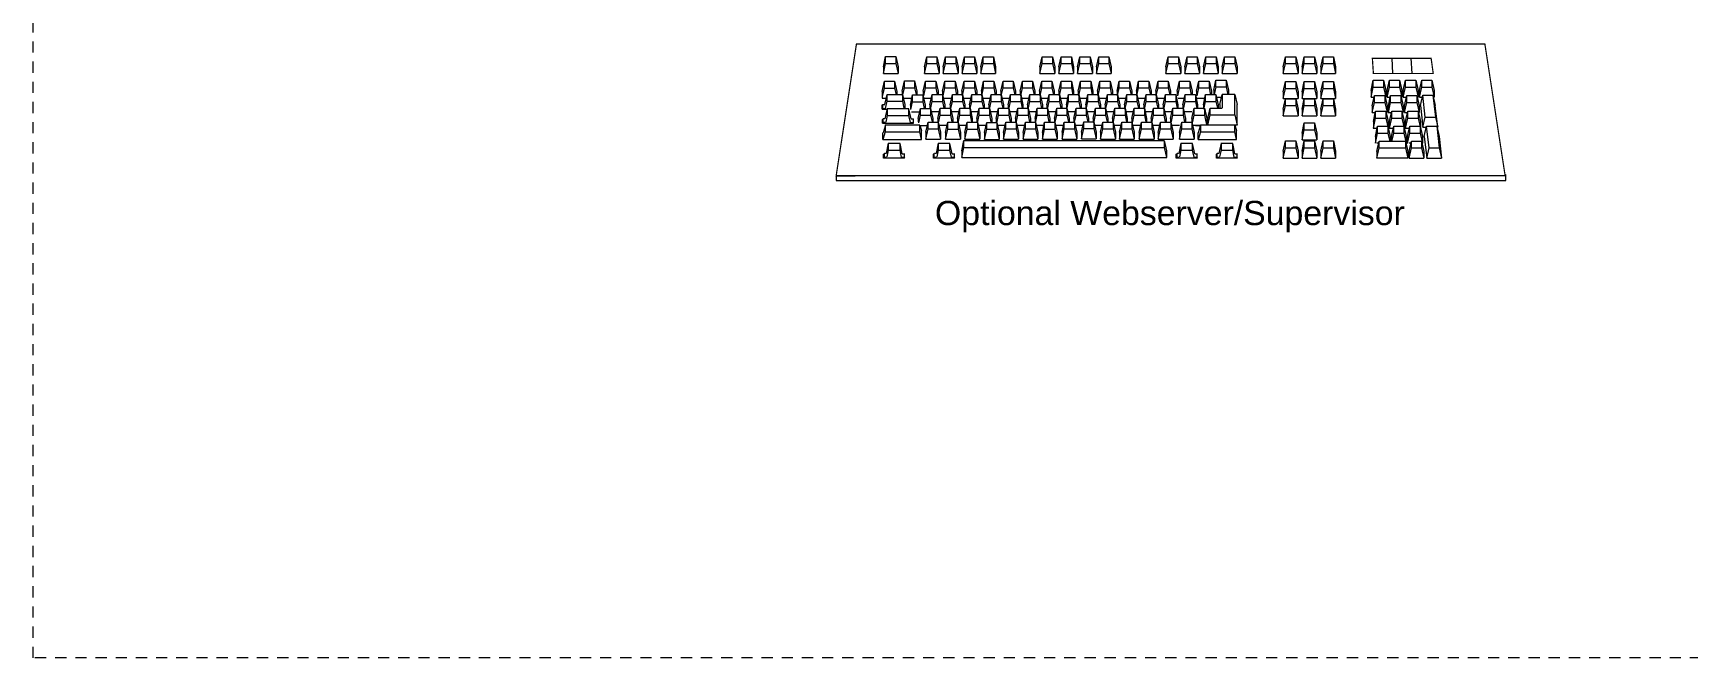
# Model space of a CAD drawing. Header units: inches. Extents: x -60 to 2005, y -577 to 104.
# Drawn here: x 1441.45 to 1459.9, y 17.52 to 24.49 of the extents above; entities that cross this region are included whole.
import ezdxf

# ---------------------------------------------------------------- set-up
doc = ezdxf.new("R2010")
doc.units = ezdxf.units.IN
doc.header["$MEASUREMENT"] = 0
doc.linetypes.add('HIDDEN2', pattern=[0.1875, 0.125, -0.0625])
doc.layers.get('0').update_dxf_attribs({"lineweight": 5})
doc.styles.add('ARIAL', font='arial.ttf')

# ---------------------------------------------------------------- blocks, each defined once
blk = doc.blocks.new('KEY', base_point=(9.745, 4.271))
for p, q in [((9.745, 4.391), (9.785, 4.571)), ((9.745, 4.391), (9.745, 4.332)), ((9.754, 4.314), (9.785, 4.451)), ((9.785, 4.571), (9.965, 4.571)), ((9.785, 4.451), (9.785, 4.571)), ((9.785, 4.451), (9.965, 4.451)), ((9.965, 4.571), (9.965, 4.451)), ((9.965, 4.571), (10.005, 4.391)), ((9.965, 4.451), (9.991, 4.332)), ((10.005, 4.391), (10.005, 4.332)), ((9.764, 4.271), (9.901, 4.271))]:
    blk.add_line(p, q)
blk = doc.blocks.new('KEY3', base_point=(12.38, 4.268))
for p, q in [((12.381, 4.363), (12.421, 4.543)), ((12.381, 4.243), (12.421, 4.423)), ((12.421, 4.423), (12.421, 4.543)), ((12.421, 4.543), (12.601, 4.543)), ((12.421, 4.423), (12.601, 4.423)), ((12.601, 4.543), (12.641, 4.363)), ((12.601, 4.543), (12.601, 4.423)), ((12.601, 4.423), (12.641, 4.243)), ((12.381, 4.363), (12.381, 4.243)), ((12.381, 4.243), (12.641, 4.243)), ((12.641, 4.363), (12.641, 4.243))]:
    blk.add_line(p, q)
blk = doc.blocks.new('*X150')
at = {"color": 0}
for p, q in [((22.75, 3.5), (22.75, 3.5)), ((22.78125, 3.3125), (22.78125, 3.3125)), ((22.8125, 3.125), (22.8125, 3.125))]:
    blk.add_line(p, q, dxfattribs=at)
blk = doc.blocks.new('*X149')
at = {"color": 0}
for p, q in [((22.84375, 2.8125), (22.84375, 2.8125)), ((22.875, 2.625), (22.875, 2.625)), ((22.875, 2.5), (22.875, 2.5)), ((22.90625, 2.3125), (22.90625, 2.3125))]:
    blk.add_line(p, q, dxfattribs=at)

msp = doc.modelspace()

# ---------------------------------------------------------------- linework, layer by layer
for p, q in [((1450.933, 24.109), (1450.958, 24.223)), ((1450.958, 24.223), (1451.072, 24.223)), ((1450.958, 24.147), (1450.958, 24.223)), ((1451.072, 24.223), (1451.098, 24.109)), ((1451.072, 24.223), (1451.072, 24.147)), ((1451.392, 24.109), (1451.417, 24.222)), ((1451.417, 24.222), (1451.531, 24.222)), ((1451.417, 24.147), (1451.417, 24.222)), ((1451.531, 24.222), (1451.556, 24.109)), ((1451.531, 24.222), (1451.531, 24.147)), ((1451.601, 24.109), (1451.627, 24.222)), ((1451.627, 24.222), (1451.741, 24.222)), ((1451.627, 24.147), (1451.627, 24.222)), ((1451.741, 24.222), (1451.766, 24.109)), ((1451.741, 24.222), (1451.741, 24.147)), ((1451.811, 24.109), (1451.836, 24.222)), ((1451.836, 24.222), (1451.95, 24.222)), ((1451.836, 24.147), (1451.836, 24.222)), ((1451.95, 24.222), (1451.975, 24.109)), ((1451.95, 24.222), (1451.95, 24.147)), ((1452.02, 24.109), (1452.046, 24.222)), ((1452.046, 24.222), (1452.16, 24.222)), ((1452.046, 24.147), (1452.046, 24.222)), ((1452.16, 24.222), (1452.185, 24.109)), ((1452.16, 24.222), (1452.16, 24.147)), ((1452.679, 24.109), (1452.705, 24.222)), ((1452.705, 24.222), (1452.818, 24.222)), ((1452.705, 24.147), (1452.705, 24.222)), ((1452.818, 24.222), (1452.844, 24.109)), ((1452.818, 24.222), (1452.818, 24.147)), ((1452.89, 24.109), (1452.915, 24.222)), ((1452.915, 24.222), (1453.029, 24.222)), ((1452.915, 24.147), (1452.915, 24.222)), ((1453.029, 24.222), (1453.029, 24.147)), ((1453.029, 24.222), (1453.054, 24.109)), ((1453.099, 24.109), (1453.125, 24.222)), ((1453.125, 24.222), (1453.238, 24.222)), ((1453.125, 24.147), (1453.125, 24.222)), ((1453.238, 24.222), (1453.238, 24.147)), ((1453.238, 24.222), (1453.264, 24.109)), ((1453.309, 24.109), (1453.334, 24.222)), ((1453.334, 24.222), (1453.448, 24.222)), ((1453.334, 24.147), (1453.334, 24.222)), ((1453.448, 24.222), (1453.448, 24.147)), ((1453.448, 24.222), (1453.473, 24.109)), ((1454.084, 24.109), (1454.109, 24.222)), ((1454.109, 24.222), (1454.223, 24.222)), ((1454.109, 24.147), (1454.109, 24.222)), ((1454.223, 24.222), (1454.248, 24.109)), ((1454.223, 24.222), (1454.223, 24.147)), ((1454.293, 24.109), (1454.319, 24.222)), ((1454.319, 24.222), (1454.433, 24.222)), ((1454.319, 24.147), (1454.319, 24.222)), ((1454.433, 24.222), (1454.433, 24.147)), ((1454.433, 24.222), (1454.458, 24.109)), ((1454.503, 24.109), (1454.528, 24.222)), ((1454.528, 24.147), (1454.528, 24.222)), ((1454.528, 24.222), (1454.642, 24.222)), ((1454.642, 24.222), (1454.642, 24.147)), ((1454.642, 24.222), (1454.667, 24.109)), ((1454.712, 24.109), (1454.738, 24.222)), ((1454.738, 24.222), (1454.852, 24.222)), ((1454.738, 24.147), (1454.738, 24.222)), ((1454.852, 24.222), (1454.852, 24.147)), ((1454.852, 24.222), (1454.877, 24.109)), ((1455.391, 24.109), (1455.417, 24.222)), ((1455.417, 24.222), (1455.531, 24.222)), ((1455.417, 24.147), (1455.417, 24.222)), ((1455.531, 24.222), (1455.531, 24.147)), ((1455.531, 24.222), (1455.556, 24.109)), ((1455.601, 24.109), (1455.626, 24.222)), ((1455.626, 24.222), (1455.74, 24.222)), ((1455.626, 24.147), (1455.626, 24.222)), ((1455.74, 24.222), (1455.765, 24.109)), ((1455.74, 24.222), (1455.74, 24.147)), ((1455.81, 24.109), (1455.836, 24.222)), ((1455.836, 24.147), (1455.836, 24.222)), ((1455.836, 24.222), (1455.95, 24.222)), ((1455.95, 24.222), (1455.975, 24.109)), ((1455.95, 24.222), (1455.95, 24.147)), ((1456.6, 24.204), (1456.611, 24.035)), ((1456.814, 24.204), (1456.826, 24.035)), ((1450.933, 24.033), (1450.958, 24.147)), ((1450.933, 24.109), (1450.933, 24.033)), ((1450.933, 24.033), (1451.098, 24.033)), ((1450.958, 24.147), (1451.072, 24.147)), ((1451.072, 24.147), (1451.098, 24.033)), ((1451.098, 24.109), (1451.098, 24.033)), ((1451.392, 24.033), (1451.417, 24.147)), ((1451.392, 24.109), (1451.392, 24.033)), ((1451.392, 24.033), (1451.556, 24.033)), ((1451.417, 24.147), (1451.531, 24.147)), ((1451.531, 24.147), (1451.556, 24.033)), ((1451.556, 24.109), (1451.556, 24.033)), ((1451.601, 24.033), (1451.627, 24.147)), ((1451.601, 24.109), (1451.601, 24.033)), ((1451.601, 24.033), (1451.766, 24.033)), ((1451.627, 24.147), (1451.741, 24.147)), ((1451.741, 24.147), (1451.766, 24.033)), ((1451.766, 24.109), (1451.766, 24.033)), ((1451.811, 24.033), (1451.836, 24.147)), ((1451.811, 24.109), (1451.811, 24.033)), ((1451.811, 24.033), (1451.975, 24.033)), ((1451.836, 24.147), (1451.95, 24.147)), ((1451.95, 24.147), (1451.975, 24.033)), ((1451.975, 24.109), (1451.975, 24.033)), ((1452.02, 24.033), (1452.046, 24.147)), ((1452.02, 24.109), (1452.02, 24.033)), ((1452.02, 24.033), (1452.185, 24.033)), ((1452.046, 24.147), (1452.16, 24.147)), ((1452.16, 24.147), (1452.185, 24.033)), ((1452.185, 24.109), (1452.185, 24.033)), ((1452.679, 24.033), (1452.705, 24.147)), ((1452.679, 24.109), (1452.679, 24.033)), ((1452.679, 24.033), (1452.844, 24.033)), ((1452.705, 24.147), (1452.818, 24.147)), ((1452.818, 24.147), (1452.844, 24.033)), ((1452.844, 24.109), (1452.844, 24.033)), ((1452.89, 24.033), (1452.915, 24.147)), ((1452.89, 24.109), (1452.89, 24.033)), ((1452.89, 24.033), (1453.054, 24.033)), ((1452.915, 24.147), (1453.029, 24.147)), ((1453.029, 24.147), (1453.054, 24.033)), ((1453.054, 24.109), (1453.054, 24.033)), ((1453.099, 24.033), (1453.125, 24.147)), ((1453.099, 24.109), (1453.099, 24.033)), ((1453.099, 24.033), (1453.264, 24.033)), ((1453.125, 24.147), (1453.238, 24.147)), ((1453.238, 24.147), (1453.264, 24.033)), ((1453.264, 24.109), (1453.264, 24.033)), ((1453.309, 24.033), (1453.334, 24.147)), ((1453.309, 24.109), (1453.309, 24.033)), ((1453.309, 24.033), (1453.473, 24.033)), ((1453.334, 24.147), (1453.448, 24.147)), ((1453.448, 24.147), (1453.473, 24.033)), ((1453.473, 24.109), (1453.473, 24.033)), ((1454.084, 24.033), (1454.109, 24.147)), ((1454.084, 24.109), (1454.084, 24.033)), ((1454.084, 24.033), (1454.248, 24.033)), ((1454.109, 24.147), (1454.223, 24.147)), ((1454.223, 24.147), (1454.248, 24.033)), ((1454.248, 24.109), (1454.248, 24.033)), ((1454.293, 24.033), (1454.319, 24.147)), ((1454.293, 24.109), (1454.293, 24.033)), ((1454.293, 24.033), (1454.458, 24.033)), ((1454.319, 24.147), (1454.433, 24.147)), ((1454.433, 24.147), (1454.458, 24.033)), ((1454.458, 24.109), (1454.458, 24.033)), ((1454.503, 24.033), (1454.528, 24.147)), ((1454.503, 24.109), (1454.503, 24.033)), ((1454.503, 24.033), (1454.667, 24.033)), ((1454.528, 24.147), (1454.642, 24.147)), ((1454.642, 24.147), (1454.667, 24.033)), ((1454.667, 24.109), (1454.667, 24.033)), ((1454.712, 24.033), (1454.738, 24.147)), ((1454.712, 24.109), (1454.712, 24.033)), ((1454.712, 24.033), (1454.877, 24.033)), ((1454.738, 24.147), (1454.852, 24.147)), ((1454.852, 24.147), (1454.877, 24.033)), ((1454.877, 24.109), (1454.877, 24.033)), ((1455.391, 24.033), (1455.417, 24.147)), ((1455.391, 24.109), (1455.391, 24.033)), ((1455.391, 24.033), (1455.556, 24.033)), ((1455.417, 24.147), (1455.531, 24.147)), ((1455.531, 24.147), (1455.556, 24.033)), ((1455.556, 24.109), (1455.556, 24.033)), ((1455.601, 24.033), (1455.626, 24.147)), ((1455.601, 24.109), (1455.601, 24.033)), ((1455.601, 24.033), (1455.765, 24.033)), ((1455.626, 24.147), (1455.74, 24.147)), ((1455.74, 24.147), (1455.765, 24.033)), ((1455.765, 24.109), (1455.765, 24.033)), ((1455.81, 24.033), (1455.836, 24.147)), ((1455.81, 24.109), (1455.81, 24.033)), ((1455.81, 24.033), (1455.975, 24.033)), ((1455.836, 24.147), (1455.95, 24.147)), ((1455.95, 24.147), (1455.975, 24.033)), ((1455.975, 24.109), (1455.975, 24.033)), ((1450.919, 23.834), (1450.944, 23.948)), ((1450.919, 23.834), (1450.919, 23.797)), ((1450.925, 23.785), (1450.944, 23.872)), ((1450.944, 23.948), (1451.058, 23.948)), ((1450.944, 23.872), (1450.944, 23.948)), ((1450.944, 23.872), (1451.058, 23.872)), ((1450.949, 23.687), (1450.975, 23.801)), ((1450.975, 23.801), (1451.146, 23.801)), ((1450.975, 23.725), (1450.975, 23.801)), ((1451.058, 23.948), (1451.058, 23.872)), ((1451.058, 23.948), (1451.083, 23.834)), ((1451.058, 23.872), (1451.075, 23.797)), ((1451.083, 23.834), (1451.083, 23.797)), ((1451.146, 23.801), (1451.172, 23.687)), ((1451.146, 23.801), (1451.146, 23.725)), ((1451.593, 23.836), (1451.619, 23.95)), ((1451.593, 23.836), (1451.593, 23.799)), ((1451.599, 23.787), (1451.619, 23.874)), ((1451.619, 23.874), (1451.619, 23.95)), ((1451.619, 23.95), (1451.733, 23.95)), ((1451.619, 23.874), (1451.733, 23.874)), ((1451.733, 23.95), (1451.758, 23.836)), ((1451.733, 23.95), (1451.733, 23.874)), ((1451.733, 23.874), (1451.749, 23.798)), ((1451.758, 23.836), (1451.758, 23.799)), ((1451.809, 23.836), (1451.835, 23.95)), ((1451.809, 23.836), (1451.809, 23.799)), ((1451.816, 23.787), (1451.835, 23.874)), ((1451.835, 23.874), (1451.835, 23.95)), ((1451.835, 23.95), (1451.949, 23.95)), ((1451.835, 23.874), (1451.949, 23.874)), ((1451.949, 23.95), (1451.949, 23.874)), ((1451.949, 23.95), (1451.974, 23.836)), ((1451.949, 23.874), (1451.965, 23.798)), ((1451.974, 23.836), (1451.974, 23.799)), ((1452.026, 23.836), (1452.051, 23.95)), ((1452.026, 23.836), (1452.026, 23.799)), ((1452.032, 23.787), (1452.051, 23.874)), ((1452.051, 23.95), (1452.165, 23.95)), ((1452.051, 23.874), (1452.051, 23.95)), ((1452.051, 23.874), (1452.165, 23.874)), ((1452.165, 23.95), (1452.165, 23.874)), ((1452.165, 23.95), (1452.19, 23.836)), ((1452.165, 23.874), (1452.181, 23.798)), ((1452.19, 23.836), (1452.19, 23.799)), ((1452.242, 23.836), (1452.267, 23.95)), ((1452.242, 23.836), (1452.242, 23.799)), ((1452.248, 23.787), (1452.267, 23.874)), ((1452.267, 23.95), (1452.381, 23.95)), ((1452.267, 23.874), (1452.267, 23.95)), ((1452.267, 23.874), (1452.381, 23.874)), ((1452.381, 23.95), (1452.381, 23.874)), ((1452.381, 23.95), (1452.406, 23.836)), ((1452.381, 23.874), (1452.398, 23.798)), ((1452.406, 23.836), (1452.406, 23.799)), ((1452.458, 23.836), (1452.483, 23.95)), ((1452.458, 23.836), (1452.458, 23.799)), ((1452.464, 23.787), (1452.483, 23.874)), ((1452.483, 23.874), (1452.483, 23.95)), ((1452.483, 23.95), (1452.597, 23.95)), ((1452.483, 23.874), (1452.597, 23.874)), ((1452.597, 23.95), (1452.597, 23.874)), ((1452.597, 23.95), (1452.622, 23.836)), ((1452.597, 23.874), (1452.614, 23.798)), ((1452.622, 23.836), (1452.622, 23.799)), ((1452.674, 23.836), (1452.699, 23.95)), ((1452.674, 23.836), (1452.674, 23.799)), ((1452.68, 23.787), (1452.699, 23.874)), ((1452.699, 23.95), (1452.813, 23.95)), ((1452.699, 23.874), (1452.699, 23.95)), ((1452.699, 23.874), (1452.813, 23.874)), ((1452.813, 23.95), (1452.838, 23.836)), ((1452.813, 23.95), (1452.813, 23.874)), ((1452.813, 23.874), (1452.83, 23.798)), ((1452.838, 23.836), (1452.838, 23.799)), ((1452.89, 23.836), (1452.915, 23.95)), ((1452.89, 23.836), (1452.89, 23.799)), ((1452.896, 23.787), (1452.915, 23.874)), ((1452.915, 23.95), (1453.029, 23.95)), ((1452.915, 23.874), (1452.915, 23.95)), ((1452.915, 23.874), (1453.029, 23.874)), ((1453.029, 23.95), (1453.029, 23.874)), ((1453.029, 23.95), (1453.054, 23.836)), ((1453.029, 23.874), (1453.046, 23.798)), ((1453.054, 23.836), (1453.054, 23.799)), ((1453.106, 23.836), (1453.131, 23.95)), ((1453.106, 23.836), (1453.106, 23.799)), ((1453.112, 23.787), (1453.131, 23.874)), ((1453.131, 23.874), (1453.131, 23.95)), ((1453.131, 23.95), (1453.245, 23.95)), ((1453.131, 23.874), (1453.245, 23.874)), ((1453.245, 23.95), (1453.245, 23.874)), ((1453.245, 23.95), (1453.27, 23.836)), ((1453.245, 23.874), (1453.262, 23.798)), ((1453.27, 23.836), (1453.27, 23.799)), ((1453.322, 23.836), (1453.347, 23.95)), ((1453.322, 23.836), (1453.322, 23.799)), ((1453.328, 23.787), (1453.347, 23.874)), ((1453.347, 23.95), (1453.461, 23.95)), ((1453.347, 23.874), (1453.347, 23.95)), ((1453.347, 23.874), (1453.461, 23.874)), ((1453.461, 23.95), (1453.461, 23.874)), ((1453.461, 23.95), (1453.486, 23.836)), ((1453.461, 23.874), (1453.478, 23.798)), ((1453.486, 23.836), (1453.486, 23.799)), ((1453.538, 23.836), (1453.563, 23.95)), ((1453.538, 23.836), (1453.538, 23.799)), ((1453.544, 23.787), (1453.563, 23.874)), ((1453.563, 23.95), (1453.677, 23.95)), ((1453.563, 23.874), (1453.563, 23.95)), ((1453.563, 23.874), (1453.677, 23.874)), ((1453.677, 23.95), (1453.677, 23.874)), ((1453.677, 23.95), (1453.702, 23.836)), ((1453.677, 23.874), (1453.694, 23.798)), ((1453.702, 23.836), (1453.702, 23.799)), ((1453.754, 23.836), (1453.779, 23.95)), ((1453.754, 23.836), (1453.754, 23.799)), ((1453.76, 23.787), (1453.779, 23.874)), ((1453.779, 23.874), (1453.779, 23.95)), ((1453.779, 23.95), (1453.893, 23.95)), ((1453.779, 23.874), (1453.893, 23.874)), ((1453.893, 23.95), (1453.893, 23.874)), ((1453.893, 23.95), (1453.918, 23.836)), ((1453.893, 23.874), (1453.91, 23.798)), ((1453.918, 23.836), (1453.918, 23.799)), ((1453.97, 23.836), (1453.995, 23.95)), ((1453.97, 23.836), (1453.97, 23.799)), ((1453.976, 23.787), (1453.995, 23.874)), ((1453.995, 23.95), (1454.109, 23.95)), ((1453.995, 23.874), (1453.995, 23.95)), ((1453.995, 23.874), (1454.109, 23.874)), ((1454.109, 23.95), (1454.109, 23.874)), ((1454.109, 23.95), (1454.134, 23.836)), ((1454.109, 23.874), (1454.126, 23.798)), ((1454.134, 23.836), (1454.134, 23.799)), ((1454.209, 23.836), (1454.234, 23.95)), ((1454.209, 23.836), (1454.209, 23.799)), ((1454.215, 23.787), (1454.234, 23.874)), ((1454.234, 23.874), (1454.234, 23.95)), ((1454.234, 23.95), (1454.348, 23.95)), ((1454.234, 23.874), (1454.348, 23.874)), ((1454.348, 23.95), (1454.374, 23.836)), ((1454.348, 23.95), (1454.348, 23.874)), ((1454.348, 23.874), (1454.365, 23.798)), ((1454.374, 23.836), (1454.374, 23.799)), ((1454.425, 23.836), (1454.45, 23.95)), ((1454.425, 23.836), (1454.425, 23.799)), ((1454.431, 23.787), (1454.45, 23.874)), ((1454.45, 23.874), (1454.45, 23.95)), ((1454.45, 23.95), (1454.564, 23.95)), ((1454.45, 23.874), (1454.564, 23.874)), ((1454.564, 23.95), (1454.59, 23.836)), ((1454.564, 23.95), (1454.564, 23.874)), ((1454.564, 23.874), (1454.581, 23.798)), ((1454.59, 23.836), (1454.59, 23.799)), ((1454.616, 23.847), (1454.641, 23.961)), ((1454.616, 23.847), (1454.616, 23.798)), ((1454.641, 23.885), (1454.622, 23.799)), ((1454.641, 23.961), (1454.755, 23.961)), ((1454.641, 23.885), (1454.641, 23.961)), ((1454.641, 23.885), (1454.755, 23.885)), ((1454.684, 23.687), (1454.709, 23.801)), ((1454.853, 23.801), (1454.709, 23.801)), ((1454.709, 23.801), (1454.709, 23.649)), ((1454.755, 23.961), (1454.781, 23.847)), ((1454.755, 23.961), (1454.755, 23.885)), ((1454.755, 23.885), (1454.774, 23.801)), ((1454.781, 23.847), (1454.781, 23.801)), ((1454.853, 23.572), (1454.853, 23.802)), ((1454.853, 23.801), (1454.878, 23.687)), ((1455.391, 23.831), (1455.417, 23.945)), ((1455.391, 23.755), (1455.417, 23.869)), ((1455.391, 23.831), (1455.391, 23.755)), ((1455.417, 23.945), (1455.531, 23.945)), ((1455.417, 23.869), (1455.417, 23.945)), ((1455.417, 23.869), (1455.531, 23.869)), ((1455.531, 23.945), (1455.556, 23.831)), ((1455.531, 23.945), (1455.531, 23.869)), ((1455.531, 23.869), (1455.556, 23.755)), ((1455.556, 23.831), (1455.556, 23.755)), ((1455.601, 23.831), (1455.626, 23.945)), ((1455.601, 23.755), (1455.626, 23.869)), ((1455.601, 23.831), (1455.601, 23.755)), ((1455.626, 23.945), (1455.74, 23.945)), ((1455.626, 23.869), (1455.626, 23.945)), ((1455.626, 23.869), (1455.74, 23.869)), ((1455.74, 23.945), (1455.74, 23.869)), ((1455.74, 23.945), (1455.765, 23.831)), ((1455.74, 23.869), (1455.765, 23.755)), ((1455.765, 23.831), (1455.765, 23.755)), ((1455.81, 23.831), (1455.836, 23.945)), ((1455.81, 23.755), (1455.836, 23.869)), ((1455.81, 23.831), (1455.81, 23.755)), ((1455.836, 23.869), (1455.836, 23.945)), ((1455.836, 23.945), (1455.95, 23.945)), ((1455.836, 23.869), (1455.95, 23.869)), ((1455.95, 23.945), (1455.975, 23.831)), ((1455.95, 23.945), (1455.95, 23.869)), ((1455.95, 23.869), (1455.975, 23.755)), ((1455.975, 23.831), (1455.975, 23.755)), ((1456.37, 23.845), (1456.395, 23.959)), ((1456.37, 23.769), (1456.395, 23.883)), ((1456.37, 23.845), (1456.37, 23.769)), ((1456.395, 23.883), (1456.395, 23.959)), ((1456.395, 23.959), (1456.509, 23.959)), ((1456.395, 23.883), (1456.509, 23.883)), ((1456.509, 23.959), (1456.534, 23.845)), ((1456.509, 23.959), (1456.509, 23.883)), ((1456.509, 23.883), (1456.534, 23.769)), ((1456.534, 23.845), (1456.534, 23.769)), ((1456.55, 23.845), (1456.575, 23.959)), ((1456.55, 23.769), (1456.575, 23.883)), ((1456.55, 23.845), (1456.55, 23.769)), ((1456.575, 23.959), (1456.689, 23.959)), ((1456.575, 23.883), (1456.575, 23.959)), ((1456.575, 23.883), (1456.689, 23.883)), ((1456.689, 23.959), (1456.714, 23.845)), ((1456.689, 23.959), (1456.689, 23.883)), ((1456.689, 23.883), (1456.714, 23.769)), ((1456.714, 23.845), (1456.714, 23.769)), ((1456.729, 23.845), (1456.755, 23.959)), ((1456.729, 23.769), (1456.755, 23.883)), ((1456.729, 23.845), (1456.729, 23.769)), ((1456.755, 23.959), (1456.869, 23.959)), ((1456.755, 23.883), (1456.755, 23.959)), ((1456.755, 23.883), (1456.869, 23.883)), ((1456.869, 23.959), (1456.894, 23.845)), ((1456.869, 23.959), (1456.869, 23.883)), ((1456.869, 23.883), (1456.894, 23.769)), ((1456.894, 23.845), (1456.894, 23.769)), ((1456.909, 23.845), (1456.935, 23.959)), ((1456.909, 23.769), (1456.935, 23.883)), ((1456.909, 23.845), (1456.909, 23.769)), ((1456.935, 23.959), (1457.048, 23.959)), ((1456.935, 23.883), (1456.935, 23.959)), ((1456.935, 23.883), (1457.048, 23.883)), ((1457.048, 23.959), (1457.048, 23.883)), ((1457.048, 23.959), (1457.074, 23.845)), ((1457.048, 23.883), (1457.074, 23.769)), ((1457.074, 23.845), (1457.074, 23.769)), ((1450.919, 23.797), (1450.919, 23.758)), ((1450.919, 23.758), (1450.933, 23.758)), ((1450.919, 23.68), (1450.925, 23.687)), ((1450.919, 23.638), (1450.919, 23.68)), ((1450.926, 23.646), (1450.919, 23.638)), ((1450.919, 23.638), (1450.975, 23.638)), ((1450.925, 23.687), (1450.949, 23.687)), ((1450.926, 23.646), (1450.926, 23.687)), ((1450.926, 23.646), (1450.957, 23.646)), ((1450.931, 23.758), (1450.965, 23.758)), ((1450.976, 23.643), (1450.951, 23.529)), ((1450.957, 23.646), (1450.975, 23.725)), ((1450.975, 23.725), (1451.146, 23.725)), ((1450.976, 23.643), (1451.217, 23.643)), ((1450.976, 23.643), (1450.976, 23.567)), ((1451.146, 23.725), (1451.163, 23.649)), ((1451.164, 23.649), (1451.166, 23.64)), ((1451.172, 23.687), (1451.172, 23.65)), ((1451.172, 23.65), (1451.172, 23.64)), ((1451.244, 23.528), (1451.218, 23.642)), ((1451.218, 23.566), (1451.218, 23.642)), ((1451.606, 23.76), (1451.692, 23.76)), ((1451.822, 23.76), (1451.908, 23.76)), ((1452.038, 23.76), (1452.124, 23.76)), ((1452.254, 23.76), (1452.34, 23.76)), ((1452.47, 23.76), (1452.556, 23.76)), ((1452.686, 23.76), (1452.773, 23.76)), ((1452.902, 23.76), (1452.989, 23.76)), ((1453.118, 23.76), (1453.205, 23.76)), ((1453.334, 23.76), (1453.421, 23.76)), ((1453.55, 23.76), (1453.637, 23.76)), ((1453.766, 23.76), (1453.853, 23.76)), ((1453.982, 23.76), (1454.069, 23.76)), ((1454.221, 23.76), (1454.287, 23.76)), ((1454.417, 23.76), (1454.42, 23.76)), ((1454.432, 23.76), (1454.504, 23.76)), ((1454.437, 23.76), (1454.524, 23.76)), ((1454.501, 23.685), (1454.526, 23.799)), ((1454.501, 23.685), (1454.501, 23.648)), ((1454.507, 23.636), (1454.526, 23.723)), ((1454.526, 23.723), (1454.526, 23.799)), ((1454.526, 23.799), (1454.64, 23.799)), ((1454.526, 23.723), (1454.64, 23.723)), ((1454.549, 23.534), (1454.575, 23.648)), ((1454.575, 23.572), (1454.575, 23.648)), ((1454.575, 23.648), (1454.708, 23.648)), ((1454.64, 23.799), (1454.64, 23.723)), ((1454.64, 23.799), (1454.665, 23.685)), ((1454.64, 23.723), (1454.657, 23.647)), ((1454.646, 23.771), (1454.695, 23.771)), ((1454.665, 23.685), (1454.665, 23.648)), ((1454.684, 23.687), (1454.684, 23.649)), ((1454.878, 23.458), (1454.878, 23.689)), ((1455.391, 23.755), (1455.556, 23.755)), ((1455.391, 23.638), (1455.417, 23.752)), ((1455.391, 23.562), (1455.417, 23.676)), ((1455.391, 23.638), (1455.391, 23.562)), ((1455.417, 23.752), (1455.531, 23.752)), ((1455.417, 23.676), (1455.417, 23.752)), ((1455.417, 23.676), (1455.531, 23.676)), ((1455.531, 23.752), (1455.531, 23.676)), ((1455.531, 23.752), (1455.556, 23.638)), ((1455.531, 23.676), (1455.556, 23.562)), ((1455.556, 23.638), (1455.556, 23.562)), ((1455.601, 23.755), (1455.765, 23.755)), ((1455.601, 23.638), (1455.626, 23.752)), ((1455.601, 23.562), (1455.626, 23.676)), ((1455.601, 23.638), (1455.601, 23.562)), ((1455.626, 23.752), (1455.74, 23.752)), ((1455.626, 23.676), (1455.626, 23.752)), ((1455.626, 23.676), (1455.74, 23.676)), ((1455.74, 23.752), (1455.765, 23.638)), ((1455.74, 23.752), (1455.74, 23.676)), ((1455.74, 23.676), (1455.765, 23.562)), ((1455.765, 23.638), (1455.765, 23.562)), ((1455.81, 23.755), (1455.975, 23.755)), ((1455.81, 23.638), (1455.836, 23.752)), ((1455.81, 23.562), (1455.836, 23.676)), ((1455.81, 23.638), (1455.81, 23.562)), ((1455.836, 23.676), (1455.836, 23.752)), ((1455.836, 23.752), (1455.95, 23.752)), ((1455.836, 23.676), (1455.95, 23.676)), ((1455.95, 23.752), (1455.975, 23.638)), ((1455.95, 23.752), (1455.95, 23.676)), ((1455.95, 23.676), (1455.975, 23.562)), ((1455.975, 23.638), (1455.975, 23.562)), ((1456.37, 23.769), (1456.403, 23.769)), ((1456.383, 23.674), (1456.408, 23.788)), ((1456.383, 23.598), (1456.408, 23.712)), ((1456.383, 23.674), (1456.383, 23.598)), ((1456.396, 23.5), (1456.421, 23.614)), ((1456.408, 23.712), (1456.408, 23.788)), ((1456.408, 23.788), (1456.522, 23.788)), ((1456.408, 23.712), (1456.522, 23.712)), ((1456.421, 23.538), (1456.421, 23.614)), ((1456.421, 23.614), (1456.535, 23.614)), ((1456.522, 23.788), (1456.522, 23.712)), ((1456.522, 23.788), (1456.548, 23.674)), ((1456.522, 23.712), (1456.548, 23.598)), ((1456.534, 23.769), (1456.526, 23.769)), ((1456.535, 23.614), (1456.535, 23.538)), ((1456.535, 23.614), (1456.561, 23.5)), ((1456.548, 23.674), (1456.548, 23.598)), ((1456.55, 23.769), (1456.584, 23.769)), ((1456.563, 23.674), (1456.588, 23.788)), ((1456.563, 23.598), (1456.588, 23.712)), ((1456.563, 23.674), (1456.563, 23.598)), ((1456.576, 23.5), (1456.601, 23.614)), ((1456.588, 23.788), (1456.702, 23.788)), ((1456.588, 23.712), (1456.588, 23.788)), ((1456.588, 23.712), (1456.702, 23.712)), ((1456.601, 23.538), (1456.601, 23.614)), ((1456.601, 23.614), (1456.715, 23.614)), ((1456.702, 23.788), (1456.702, 23.712)), ((1456.702, 23.788), (1456.727, 23.674)), ((1456.702, 23.712), (1456.727, 23.598)), ((1456.714, 23.769), (1456.708, 23.769)), ((1456.715, 23.614), (1456.74, 23.5)), ((1456.715, 23.614), (1456.715, 23.538)), ((1456.727, 23.674), (1456.727, 23.598)), ((1456.729, 23.769), (1456.762, 23.769)), ((1456.743, 23.674), (1456.768, 23.788)), ((1456.743, 23.598), (1456.768, 23.712)), ((1456.743, 23.674), (1456.743, 23.598)), ((1456.756, 23.5), (1456.781, 23.614)), ((1456.768, 23.788), (1456.882, 23.788)), ((1456.768, 23.712), (1456.768, 23.788)), ((1456.768, 23.712), (1456.882, 23.712)), ((1456.781, 23.538), (1456.781, 23.614)), ((1456.781, 23.614), (1456.895, 23.614)), ((1456.882, 23.788), (1456.882, 23.712)), ((1456.882, 23.788), (1456.907, 23.674)), ((1456.882, 23.712), (1456.907, 23.598)), ((1456.894, 23.769), (1456.889, 23.769)), ((1456.895, 23.614), (1456.895, 23.538)), ((1456.895, 23.614), (1456.92, 23.5)), ((1456.907, 23.674), (1456.907, 23.598)), ((1456.909, 23.769), (1456.941, 23.769)), ((1456.92, 23.677), (1456.946, 23.791)), ((1456.92, 23.677), (1456.949, 23.435)), ((1456.946, 23.791), (1457.06, 23.791)), ((1456.974, 23.549), (1456.946, 23.791)), ((1457.06, 23.791), (1457.085, 23.677)), ((1457.06, 23.791), (1457.088, 23.549)), ((1457.074, 23.769), (1457.065, 23.769)), ((1457.114, 23.435), (1457.085, 23.677)), ((1450.924, 23.522), (1450.932, 23.53)), ((1450.924, 23.48), (1450.924, 23.522)), ((1450.931, 23.49), (1450.924, 23.48)), ((1450.924, 23.48), (1451.27, 23.48)), ((1450.956, 23.459), (1450.93, 23.373)), ((1450.95, 23.53), (1450.932, 23.53)), ((1450.932, 23.49), (1450.932, 23.53)), ((1450.932, 23.49), (1450.957, 23.49)), ((1450.955, 23.461), (1451.338, 23.461)), ((1450.955, 23.461), (1450.955, 23.385)), ((1450.958, 23.491), (1450.958, 23.491)), ((1450.976, 23.567), (1450.959, 23.492)), ((1450.976, 23.567), (1451.217, 23.567)), ((1451.236, 23.487), (1451.218, 23.566)), ((1451.235, 23.487), (1451.264, 23.487)), ((1451.244, 23.528), (1451.264, 23.528)), ((1451.263, 23.487), (1451.269, 23.479)), ((1451.269, 23.521), (1451.264, 23.528)), ((1451.264, 23.528), (1451.264, 23.488)), ((1451.269, 23.479), (1451.269, 23.521)), ((1451.339, 23.384), (1451.339, 23.46)), ((1451.34, 23.459), (1451.358, 23.4)), ((1451.406, 23.379), (1451.431, 23.493)), ((1451.431, 23.493), (1451.545, 23.493)), ((1451.431, 23.417), (1451.431, 23.493)), ((1451.545, 23.493), (1451.57, 23.379)), ((1451.545, 23.493), (1451.545, 23.417)), ((1451.627, 23.377), (1451.652, 23.491)), ((1451.652, 23.491), (1451.766, 23.491)), ((1451.652, 23.415), (1451.652, 23.491)), ((1451.766, 23.491), (1451.792, 23.377)), ((1451.766, 23.491), (1451.766, 23.415)), ((1451.842, 23.377), (1451.868, 23.491)), ((1451.868, 23.415), (1451.868, 23.491)), ((1451.868, 23.491), (1451.982, 23.491)), ((1451.982, 23.491), (1451.982, 23.415)), ((1451.982, 23.491), (1452.007, 23.377)), ((1452.06, 23.375), (1452.085, 23.489)), ((1452.085, 23.489), (1452.199, 23.489)), ((1452.085, 23.413), (1452.085, 23.489)), ((1452.199, 23.489), (1452.224, 23.375)), ((1452.199, 23.489), (1452.199, 23.413)), ((1452.273, 23.378), (1452.299, 23.492)), ((1452.299, 23.492), (1452.412, 23.492)), ((1452.299, 23.416), (1452.299, 23.492)), ((1452.412, 23.492), (1452.412, 23.416)), ((1452.412, 23.492), (1452.438, 23.378)), ((1452.492, 23.378), (1452.517, 23.492)), ((1452.517, 23.416), (1452.517, 23.492)), ((1452.517, 23.492), (1452.631, 23.492)), ((1452.631, 23.492), (1452.656, 23.378)), ((1452.631, 23.492), (1452.631, 23.416)), ((1452.706, 23.377), (1452.731, 23.491)), ((1452.731, 23.491), (1452.845, 23.491)), ((1452.731, 23.415), (1452.731, 23.491)), ((1452.845, 23.491), (1452.871, 23.377)), ((1452.845, 23.491), (1452.845, 23.415)), ((1452.925, 23.379), (1452.95, 23.493)), ((1452.95, 23.493), (1453.064, 23.493)), ((1452.95, 23.417), (1452.95, 23.493)), ((1453.064, 23.493), (1453.064, 23.417)), ((1453.064, 23.493), (1453.089, 23.379)), ((1453.141, 23.382), (1453.167, 23.496)), ((1453.167, 23.42), (1453.167, 23.496)), ((1453.167, 23.496), (1453.281, 23.496)), ((1453.281, 23.496), (1453.281, 23.42)), ((1453.281, 23.496), (1453.306, 23.382)), ((1454.413, 23.456), (1454.465, 23.456)), ((1454.469, 23.459), (1454.443, 23.373)), ((1454.468, 23.461), (1454.851, 23.461)), ((1454.468, 23.461), (1454.468, 23.385)), ((1454.528, 23.495), (1454.535, 23.464)), ((1454.537, 23.495), (1454.537, 23.464)), ((1454.549, 23.458), (1454.575, 23.572)), ((1454.549, 23.534), (1454.549, 23.458)), ((1454.575, 23.572), (1454.853, 23.572)), ((1454.852, 23.384), (1454.852, 23.46)), ((1454.853, 23.572), (1454.878, 23.458)), ((1454.853, 23.459), (1454.871, 23.4)), ((1454.878, 23.458), (1454.854, 23.458)), ((1455.391, 23.562), (1455.556, 23.562)), ((1455.601, 23.562), (1455.765, 23.562)), ((1455.601, 23.369), (1455.626, 23.483)), ((1455.626, 23.483), (1455.74, 23.483)), ((1455.626, 23.407), (1455.626, 23.483)), ((1455.74, 23.483), (1455.74, 23.407)), ((1455.74, 23.483), (1455.765, 23.369)), ((1455.81, 23.562), (1455.975, 23.562)), ((1456.382, 23.598), (1456.416, 23.598)), ((1456.396, 23.425), (1456.421, 23.538)), ((1456.396, 23.5), (1456.396, 23.425)), ((1456.418, 23.332), (1456.443, 23.446)), ((1456.421, 23.538), (1456.535, 23.538)), ((1456.443, 23.37), (1456.443, 23.446)), ((1456.443, 23.446), (1456.557, 23.446)), ((1456.535, 23.538), (1456.561, 23.425)), ((1456.557, 23.446), (1456.557, 23.37)), ((1456.557, 23.446), (1456.582, 23.332)), ((1456.561, 23.5), (1456.561, 23.425)), ((1456.562, 23.598), (1456.596, 23.598)), ((1456.576, 23.425), (1456.601, 23.538)), ((1456.576, 23.5), (1456.576, 23.425)), ((1456.598, 23.332), (1456.623, 23.446)), ((1456.601, 23.538), (1456.715, 23.538)), ((1456.623, 23.446), (1456.737, 23.446)), ((1456.623, 23.37), (1456.623, 23.446)), ((1456.715, 23.538), (1456.74, 23.425)), ((1456.737, 23.446), (1456.737, 23.37)), ((1456.737, 23.446), (1456.762, 23.332)), ((1456.74, 23.5), (1456.74, 23.425)), ((1456.742, 23.598), (1456.774, 23.598)), ((1456.756, 23.425), (1456.781, 23.538)), ((1456.756, 23.5), (1456.756, 23.425)), ((1456.777, 23.332), (1456.803, 23.446)), ((1456.781, 23.538), (1456.895, 23.538)), ((1456.803, 23.446), (1456.917, 23.446)), ((1456.803, 23.37), (1456.803, 23.446)), ((1456.895, 23.538), (1456.92, 23.425)), ((1456.917, 23.446), (1456.917, 23.37)), ((1456.917, 23.446), (1456.942, 23.332)), ((1456.92, 23.5), (1456.92, 23.425)), ((1456.949, 23.435), (1456.974, 23.549)), ((1456.949, 23.435), (1456.986, 23.435)), ((1456.963, 23.333), (1456.988, 23.447)), ((1456.974, 23.549), (1457.088, 23.549)), ((1456.988, 23.447), (1457.102, 23.447)), ((1457.017, 23.204), (1456.988, 23.447)), ((1457.088, 23.549), (1457.114, 23.435)), ((1457.102, 23.447), (1457.131, 23.204)), ((1457.102, 23.447), (1457.128, 23.333)), ((1457.106, 23.435), (1457.114, 23.435)), ((1450.955, 23.384), (1450.928, 23.297)), ((1450.928, 23.297), (1450.928, 23.374)), ((1450.928, 23.297), (1451.358, 23.297)), ((1450.955, 23.384), (1451.338, 23.384)), ((1450.988, 23.256), (1450.963, 23.142)), ((1450.988, 23.256), (1450.988, 23.18)), ((1451.119, 23.254), (1450.988, 23.254)), ((1451.119, 23.178), (1451.119, 23.254)), ((1451.144, 23.14), (1451.119, 23.254)), ((1451.358, 23.297), (1451.339, 23.384)), ((1451.358, 23.297), (1451.358, 23.401)), ((1451.406, 23.303), (1451.431, 23.417)), ((1451.406, 23.379), (1451.406, 23.303)), ((1451.406, 23.303), (1451.57, 23.303)), ((1451.431, 23.417), (1451.545, 23.417)), ((1451.545, 23.256), (1451.52, 23.142)), ((1451.545, 23.417), (1451.57, 23.303)), ((1451.545, 23.256), (1451.545, 23.18)), ((1451.676, 23.254), (1451.545, 23.254)), ((1451.57, 23.379), (1451.57, 23.303)), ((1451.627, 23.301), (1451.652, 23.415)), ((1451.627, 23.377), (1451.627, 23.301)), ((1451.627, 23.301), (1451.792, 23.301)), ((1451.652, 23.415), (1451.766, 23.415)), ((1451.676, 23.178), (1451.676, 23.254)), ((1451.701, 23.14), (1451.676, 23.254)), ((1451.766, 23.415), (1451.792, 23.301)), ((1451.792, 23.377), (1451.792, 23.301)), ((1451.807, 23.172), (1451.832, 23.286)), ((1451.832, 23.286), (1454.061, 23.286)), ((1451.832, 23.21), (1451.832, 23.286)), ((1451.842, 23.301), (1451.868, 23.415)), ((1451.842, 23.377), (1451.842, 23.301)), ((1451.842, 23.301), (1452.007, 23.301)), ((1451.868, 23.415), (1451.982, 23.415)), ((1451.982, 23.415), (1452.007, 23.301)), ((1452.007, 23.377), (1452.007, 23.301)), ((1452.06, 23.299), (1452.085, 23.413)), ((1452.06, 23.375), (1452.06, 23.299)), ((1452.06, 23.299), (1452.224, 23.299)), ((1452.085, 23.413), (1452.199, 23.413)), ((1452.199, 23.413), (1452.224, 23.299)), ((1452.224, 23.375), (1452.224, 23.299)), ((1452.273, 23.302), (1452.299, 23.416)), ((1452.273, 23.378), (1452.273, 23.302)), ((1452.273, 23.302), (1452.438, 23.302)), ((1452.299, 23.416), (1452.412, 23.416)), ((1452.412, 23.416), (1452.438, 23.302)), ((1452.438, 23.378), (1452.438, 23.302)), ((1452.492, 23.302), (1452.517, 23.416)), ((1452.492, 23.378), (1452.492, 23.302)), ((1452.492, 23.302), (1452.656, 23.302)), ((1452.517, 23.416), (1452.631, 23.416)), ((1452.631, 23.416), (1452.656, 23.302)), ((1452.656, 23.378), (1452.656, 23.302)), ((1452.706, 23.301), (1452.731, 23.415)), ((1452.706, 23.377), (1452.706, 23.301)), ((1452.706, 23.301), (1452.871, 23.301)), ((1452.731, 23.415), (1452.845, 23.415)), ((1452.845, 23.415), (1452.871, 23.301)), ((1452.871, 23.377), (1452.871, 23.301)), ((1452.925, 23.303), (1452.95, 23.417)), ((1452.925, 23.379), (1452.925, 23.303)), ((1452.925, 23.303), (1453.089, 23.303)), ((1452.95, 23.417), (1453.064, 23.417)), ((1453.064, 23.417), (1453.089, 23.303)), ((1453.089, 23.379), (1453.089, 23.303)), ((1453.141, 23.306), (1453.167, 23.42)), ((1453.141, 23.382), (1453.141, 23.306)), ((1453.141, 23.306), (1453.306, 23.306)), ((1453.167, 23.42), (1453.281, 23.42)), ((1453.281, 23.42), (1453.306, 23.306)), ((1453.306, 23.382), (1453.306, 23.306)), ((1454.065, 23.286), (1454.09, 23.172)), ((1454.065, 23.286), (1454.065, 23.21)), ((1454.251, 23.256), (1454.226, 23.142)), ((1454.381, 23.254), (1454.25, 23.254)), ((1454.251, 23.256), (1454.251, 23.18)), ((1454.381, 23.178), (1454.381, 23.254)), ((1454.406, 23.14), (1454.381, 23.254)), ((1454.468, 23.384), (1454.441, 23.297)), ((1454.441, 23.297), (1454.441, 23.374)), ((1454.441, 23.297), (1454.871, 23.297)), ((1454.468, 23.384), (1454.851, 23.384)), ((1454.698, 23.256), (1454.672, 23.142)), ((1454.828, 23.254), (1454.697, 23.254)), ((1454.698, 23.256), (1454.698, 23.18)), ((1454.828, 23.178), (1454.828, 23.254)), ((1454.853, 23.14), (1454.828, 23.254)), ((1454.871, 23.297), (1454.852, 23.384)), ((1454.871, 23.297), (1454.871, 23.401)), ((1455.391, 23.168), (1455.417, 23.282)), ((1455.417, 23.282), (1455.531, 23.282)), ((1455.417, 23.206), (1455.417, 23.282)), ((1455.531, 23.282), (1455.531, 23.206)), ((1455.531, 23.282), (1455.556, 23.168)), ((1455.601, 23.293), (1455.626, 23.407)), ((1455.601, 23.369), (1455.601, 23.293)), ((1455.601, 23.293), (1455.765, 23.293)), ((1455.601, 23.168), (1455.626, 23.282)), ((1455.626, 23.407), (1455.74, 23.407)), ((1455.626, 23.282), (1455.74, 23.282)), ((1455.626, 23.206), (1455.626, 23.282)), ((1455.74, 23.407), (1455.765, 23.293)), ((1455.74, 23.282), (1455.74, 23.206)), ((1455.74, 23.282), (1455.765, 23.168)), ((1455.765, 23.369), (1455.765, 23.293)), ((1455.81, 23.168), (1455.836, 23.282)), ((1455.836, 23.206), (1455.836, 23.282)), ((1455.836, 23.282), (1455.95, 23.282)), ((1455.95, 23.282), (1455.95, 23.206)), ((1455.95, 23.282), (1455.975, 23.168)), ((1456.394, 23.423), (1456.428, 23.423)), ((1456.418, 23.256), (1456.443, 23.37)), ((1456.418, 23.332), (1456.418, 23.256)), ((1456.435, 23.166), (1456.46, 23.28)), ((1456.435, 23.26), (1456.455, 23.26)), ((1456.443, 23.37), (1456.557, 23.37)), ((1456.46, 23.28), (1456.752, 23.28)), ((1456.46, 23.204), (1456.46, 23.28)), ((1456.557, 23.37), (1456.578, 23.275)), ((1456.574, 23.423), (1456.608, 23.423)), ((1456.582, 23.332), (1456.582, 23.275)), ((1456.598, 23.332), (1456.598, 23.275)), ((1456.602, 23.275), (1456.623, 23.37)), ((1456.623, 23.37), (1456.737, 23.37)), ((1456.737, 23.37), (1456.762, 23.256)), ((1456.754, 23.28), (1456.754, 23.204)), ((1456.754, 23.28), (1456.779, 23.166)), ((1456.756, 23.425), (1456.798, 23.425)), ((1456.76, 23.26), (1456.779, 23.26)), ((1456.762, 23.332), (1456.762, 23.256)), ((1456.777, 23.256), (1456.803, 23.37)), ((1456.777, 23.332), (1456.777, 23.256)), ((1456.795, 23.166), (1456.82, 23.28)), ((1456.795, 23.26), (1456.815, 23.26)), ((1456.803, 23.37), (1456.917, 23.37)), ((1456.82, 23.28), (1456.934, 23.28)), ((1456.82, 23.204), (1456.82, 23.28)), ((1456.917, 23.37), (1456.942, 23.256)), ((1456.934, 23.28), (1456.934, 23.204)), ((1456.934, 23.28), (1456.959, 23.166)), ((1456.942, 23.332), (1456.942, 23.256)), ((1456.963, 23.333), (1456.992, 23.091)), ((1457.128, 23.333), (1457.156, 23.091)), ((1450.936, 23.135), (1450.944, 23.143)), ((1450.936, 23.093), (1450.936, 23.135)), ((1450.943, 23.103), (1450.936, 23.093)), ((1450.936, 23.092), (1450.936, 23.094)), ((1451.169, 23.092), (1450.936, 23.092)), ((1450.944, 23.103), (1450.944, 23.143)), ((1450.963, 23.143), (1450.945, 23.143)), ((1450.945, 23.103), (1450.969, 23.103)), ((1450.97, 23.104), (1450.97, 23.104)), ((1450.988, 23.18), (1450.972, 23.105)), ((1450.988, 23.18), (1451.118, 23.18)), ((1451.136, 23.1), (1451.119, 23.178)), ((1451.135, 23.1), (1451.164, 23.1)), ((1451.144, 23.14), (1451.164, 23.14)), ((1451.163, 23.1), (1451.169, 23.092)), ((1451.169, 23.134), (1451.164, 23.141)), ((1451.164, 23.14), (1451.164, 23.101)), ((1451.169, 23.092), (1451.169, 23.134)), ((1451.493, 23.135), (1451.501, 23.143)), ((1451.493, 23.093), (1451.493, 23.135)), ((1451.5, 23.103), (1451.493, 23.093)), ((1451.493, 23.092), (1451.493, 23.094)), ((1451.726, 23.092), (1451.493, 23.092)), ((1451.501, 23.103), (1451.501, 23.143)), ((1451.52, 23.143), (1451.502, 23.143)), ((1451.502, 23.103), (1451.526, 23.103)), ((1451.527, 23.104), (1451.527, 23.104)), ((1451.545, 23.18), (1451.529, 23.105)), ((1451.545, 23.18), (1451.675, 23.18)), ((1451.693, 23.1), (1451.676, 23.178)), ((1451.692, 23.1), (1451.721, 23.1)), ((1451.701, 23.14), (1451.721, 23.14)), ((1451.72, 23.1), (1451.726, 23.092)), ((1451.726, 23.134), (1451.721, 23.141)), ((1451.721, 23.14), (1451.721, 23.101)), ((1451.726, 23.092), (1451.726, 23.134)), ((1451.807, 23.096), (1451.832, 23.21)), ((1451.807, 23.172), (1451.807, 23.096)), ((1451.807, 23.096), (1454.093, 23.096)), ((1451.832, 23.21), (1454.065, 23.21)), ((1454.065, 23.21), (1454.09, 23.096)), ((1454.09, 23.172), (1454.09, 23.096)), ((1454.199, 23.135), (1454.207, 23.143)), ((1454.199, 23.093), (1454.199, 23.135)), ((1454.206, 23.103), (1454.199, 23.093)), ((1454.199, 23.092), (1454.199, 23.094)), ((1454.432, 23.092), (1454.199, 23.092)), ((1454.207, 23.103), (1454.207, 23.143)), ((1454.225, 23.143), (1454.207, 23.143)), ((1454.207, 23.103), (1454.232, 23.103)), ((1454.233, 23.104), (1454.233, 23.104)), ((1454.251, 23.18), (1454.234, 23.105)), ((1454.251, 23.18), (1454.38, 23.18)), ((1454.399, 23.1), (1454.381, 23.178)), ((1454.398, 23.1), (1454.427, 23.1)), ((1454.406, 23.14), (1454.427, 23.14)), ((1454.426, 23.1), (1454.432, 23.092)), ((1454.432, 23.134), (1454.427, 23.141)), ((1454.427, 23.14), (1454.427, 23.101)), ((1454.432, 23.092), (1454.432, 23.134)), ((1454.646, 23.135), (1454.654, 23.143)), ((1454.646, 23.093), (1454.646, 23.135)), ((1454.653, 23.103), (1454.646, 23.093)), ((1454.646, 23.092), (1454.646, 23.094)), ((1454.879, 23.092), (1454.646, 23.092)), ((1454.672, 23.143), (1454.654, 23.143)), ((1454.654, 23.103), (1454.654, 23.143)), ((1454.654, 23.103), (1454.679, 23.103)), ((1454.68, 23.104), (1454.68, 23.104)), ((1454.698, 23.18), (1454.681, 23.105)), ((1454.698, 23.18), (1454.827, 23.18)), ((1454.845, 23.1), (1454.828, 23.178)), ((1454.845, 23.1), (1454.874, 23.1)), ((1454.853, 23.14), (1454.874, 23.14)), ((1454.873, 23.1), (1454.879, 23.092)), ((1454.879, 23.134), (1454.874, 23.141)), ((1454.874, 23.14), (1454.874, 23.101)), ((1454.879, 23.092), (1454.879, 23.134)), ((1455.391, 23.092), (1455.417, 23.206)), ((1455.391, 23.168), (1455.391, 23.092)), ((1455.391, 23.092), (1455.556, 23.092)), ((1455.417, 23.206), (1455.531, 23.206)), ((1455.531, 23.206), (1455.556, 23.092)), ((1455.556, 23.168), (1455.556, 23.092)), ((1455.601, 23.092), (1455.626, 23.206)), ((1455.601, 23.168), (1455.601, 23.092)), ((1455.601, 23.092), (1455.765, 23.092)), ((1455.626, 23.206), (1455.74, 23.206)), ((1455.74, 23.206), (1455.765, 23.092)), ((1455.765, 23.168), (1455.765, 23.092)), ((1455.81, 23.092), (1455.836, 23.206)), ((1455.81, 23.168), (1455.81, 23.092)), ((1455.81, 23.092), (1455.975, 23.092)), ((1455.836, 23.206), (1455.95, 23.206)), ((1455.95, 23.206), (1455.975, 23.092)), ((1455.975, 23.168), (1455.975, 23.092)), ((1456.435, 23.09), (1456.46, 23.204)), ((1456.435, 23.166), (1456.435, 23.09)), ((1456.779, 23.09), (1456.436, 23.09)), ((1456.46, 23.204), (1456.755, 23.204)), ((1456.754, 23.204), (1456.779, 23.09)), ((1456.779, 23.166), (1456.779, 23.09)), ((1456.795, 23.09), (1456.82, 23.204)), ((1456.795, 23.166), (1456.795, 23.09)), ((1456.795, 23.09), (1456.959, 23.09)), ((1456.82, 23.204), (1456.934, 23.204)), ((1456.934, 23.204), (1456.959, 23.09)), ((1456.959, 23.166), (1456.959, 23.09)), ((1456.992, 23.091), (1457.017, 23.204)), ((1456.992, 23.091), (1457.156, 23.091)), ((1457.017, 23.204), (1457.131, 23.204)), ((1457.131, 23.204), (1457.156, 23.091)), ((1450.407, 22.894), (1450.619, 22.894)), ((1450.407, 22.894), (1450.407, 22.84)), ((1457.871, 22.84), (1457.871, 22.909)), ((1450.407, 22.84), (1457.871, 22.84))]:
    msp.add_line(p, q)
at = {"linetype": 'HIDDEN2'}
msp.add_lwpolyline([(1441.454, 70.266), (1489.75, 70.266), (1489.75, 17.518), (1441.454, 17.518)], close=True, dxfattribs=at)
at = {"const_width": 0.0136}
for points in [[(1457.639, 24.363), (1457.865, 22.894), (1450.407, 22.894), (1450.633, 24.363), (1457.639, 24.363)], [(1456.396, 24.035), (1456.385, 24.204), (1457.04, 24.204), (1457.063, 24.035), (1456.396, 24.035)]]:
    msp.add_lwpolyline(points, dxfattribs=at)

# ---------------------------------------------------------------- block references
for name, p, xscale, yscale, zscale in [('KEY', (1451.142, 23.761), 0.6328386354919027, 0.6328386354919027, 0.6328386354919027), ('KEY', (1451.378, 23.76), 0.6328386354919027, 0.6328386354919027, 0.6328386354919027), ('KEY', (1451.234, 23.606), 0.6328386354919027, 0.6328386354919027, 0.6328386354919027), ('KEY', (1451.321, 23.456), 0.6328386354919027, 0.6328386354919027, 0.6328386354919027), ('KEY', (1451.453, 23.609), 0.6328386354919027, 0.6328386354919027, 0.6328386354919027), ('KEY', (1451.542, 23.457), 0.6328386354919027, 0.6328386354919027, 0.6328386354919027), ('KEY', (1451.677, 23.609), 0.6328386354919027, 0.6328386354919027, 0.6328386354919027), ('KEY', (1451.76, 23.457), 0.6328386354919027, 0.6328386354919027, 0.6328386354919027), ('KEY', (1451.893, 23.609), 0.6328386354919027, 0.6328386354919027, 0.6328386354919027), ('KEY', (1451.976, 23.457), 0.6328386354919027, 0.6328386354919027, 0.6328386354919027), ('KEY', (1452.109, 23.609), 0.6328386354919027, 0.6328386354919027, 0.6328386354919027), ('KEY', (1452.192, 23.457), 0.6328386354919027, 0.6328386354919027, 0.6328386354919027), ('KEY', (1452.325, 23.609), 0.6328386354919027, 0.6328386354919027, 0.6328386354919027), ('KEY', (1452.408, 23.457), 0.6328386354919027, 0.6328386354919027, 0.6328386354919027), ('KEY', (1452.541, 23.609), 0.6328386354919027, 0.6328386354919027, 0.6328386354919027), ('KEY', (1452.624, 23.457), 0.6328386354919027, 0.6328386354919027, 0.6328386354919027), ('KEY', (1452.757, 23.609), 0.6328386354919027, 0.6328386354919027, 0.6328386354919027), ('KEY', (1452.84, 23.457), 0.6328386354919027, 0.6328386354919027, 0.6328386354919027), ('KEY', (1452.973, 23.609), 0.6328386354919027, 0.6328386354919027, 0.6328386354919027), ('KEY', (1453.056, 23.457), 0.6328386354919027, 0.6328386354919027, 0.6328386354919027), ('KEY', (1453.189, 23.609), 0.6328386354919027, 0.6328386354919027, 0.6328386354919027), ('KEY', (1453.272, 23.457), 0.6328386354919027, 0.6328386354919027, 0.6328386354919027), ('KEY', (1453.405, 23.609), 0.6328386354919027, 0.6328386354919027, 0.6328386354919027), ('KEY', (1453.488, 23.457), 0.6328386354919027, 0.6328386354919027, 0.6328386354919027), ('KEY', (1453.621, 23.609), 0.6328386354919027, 0.6328386354919027, 0.6328386354919027), ('KEY', (1453.704, 23.457), 0.6328386354919027, 0.6328386354919027, 0.6328386354919027), ('KEY', (1453.837, 23.609), 0.6328386354919027, 0.6328386354919027, 0.6328386354919027), ('KEY', (1453.92, 23.457), 0.6328386354919027, 0.6328386354919027, 0.6328386354919027), ('KEY', (1454.053, 23.609), 0.6328386354919027, 0.6328386354919027, 0.6328386354919027), ('KEY', (1454.136, 23.457), 0.6328386354919027, 0.6328386354919027, 0.6328386354919027), ('KEY', (1454.272, 23.609), 0.6328386354919027, 0.6328386354919027, 0.6328386354919027), ('KEY', (1454.373, 23.457), 0.6328386354919027, 0.6328386354919027, 0.6328386354919027), ('*X150', (1446.791, 22.103), 0.452027596779928, 0.452027596779928, 0.452027596779928), ('KEY3', (1453.355, 23.319), 0.6328386354919027, 0.6328386354919027, 0.6328386354919027), ('KEY3', (1453.565, 23.319), 0.6328386354919027, 0.6328386354919027, 0.6328386354919027), ('KEY3', (1453.786, 23.318), 0.6328386354919027, 0.6328386354919027, 0.6328386354919027), ('KEY3', (1453.997, 23.318), 0.6328386354919027, 0.6328386354919027, 0.6328386354919027), ('KEY3', (1454.233, 23.318), 0.6328386354919027, 0.6328386354919027, 0.6328386354919027), ('*X149', (1446.791, 22.103), 0.452027596779928, 0.452027596779928, 0.452027596779928)]:
    msp.add_blockref(name, p, dxfattribs=dict(xscale=xscale, yscale=yscale, zscale=zscale))

# ---------------------------------------------------------------- texts
at = {"linetype": 'HIDDEN2', "style": 'ARIAL'}
msp.add_text('Optional Webserver/Supervisor', height=0.26989, dxfattribs=at).set_placement((1451.508, 22.344))

doc.saveas('drawing.dxf')
